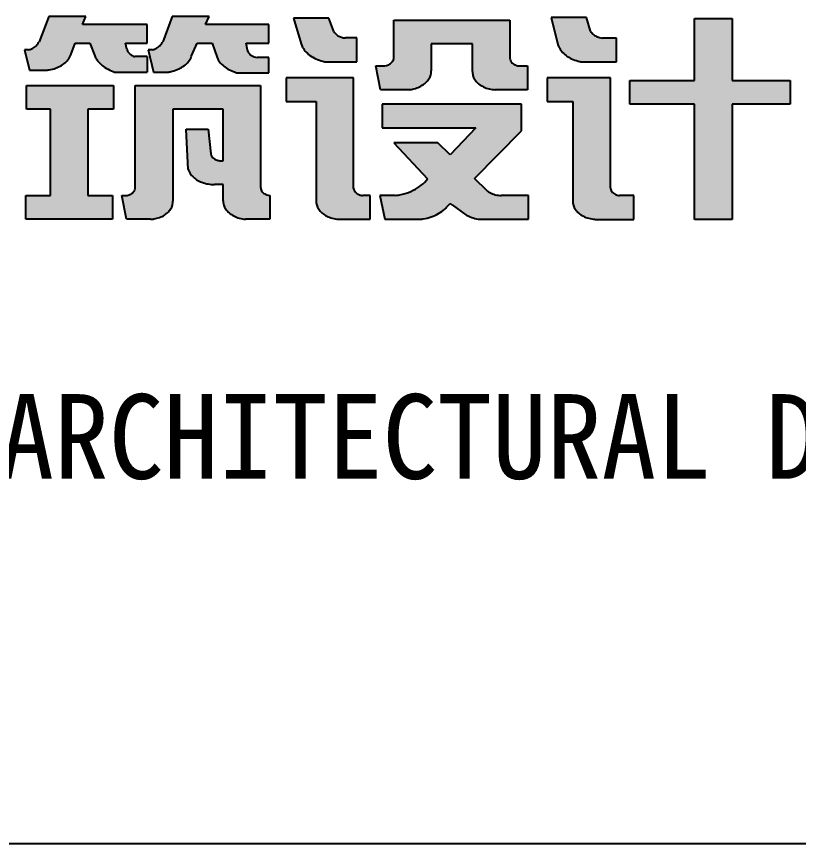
# Model space of a CAD drawing. Header units: millimetres. Extents: x 493081 to 494254, y 3431492 to 3432651.
# Drawn here: x 493567.45 to 493573.78, y 3431862.69 to 3431869.39 of the extents above; entities that cross this region are included whole.
import ezdxf
from ezdxf.enums import TextEntityAlignment as Align

# ---------------------------------------------------------------- set-up
doc = ezdxf.new("R2010")
doc.units = ezdxf.units.MM
doc.header["$LTSCALE"] = 300
doc.layers.add('WALL', color=6, linetype='Continuous')
doc.layers.add('图框', color=137, linetype='Continuous')
doc.styles.add('图框艺术体', font='simhei.ttf', dxfattribs={"width": 0.9})

# ---------------------------------------------------------------- blocks, each defined once
blk = doc.blocks.new('A4')
h = blk.add_hatch(color=0)
h.dxf.hatch_style = 1
edge = h.paths.add_edge_path()
edge.add_line((500502.2, 391777.2), (500484.5, 391777.2))
edge.add_spline(control_points=[(500484.5, 391777.2), (500482.2, 391777.4), (500480.3, 391777.8), (500476.5, 391779), (500474.7, 391779.9), (500471.3, 391782.2), (500469.8, 391783.6), (500467.9, 391786), (500467.3, 391786.9), (500466.6, 391788.3)], knot_values=[0.394941, 0.394941, 0.394941, 0.394941, 0.676796, 0.676796, 0.982391, 0.982391, 1.287985, 1.287985, 1.457203, 1.457203, 1.457203, 1.457203], degree=3, periodic=0)
edge.add_line((500466.6, 391788.3), (500458.8, 391810.1))
edge.add_line((500458.8, 391810.1), (500403.6, 391810.1))
edge.add_line((500403.6, 391810.1), (500415.5, 391767.3))
edge.add_spline(control_points=[(500415.5, 391767.3), (500416.1, 391765.4), (500416.9, 391763.4), (500419.4, 391758.7), (500421.3, 391756), (500425.9, 391750.9), (500428.6, 391748.6), (500434.5, 391744.4), (500437.8, 391742.6), (500444.8, 391739.6), (500448.6, 391738.4), (500452.6, 391737.5), (500452.8, 391737.5), (500453, 391737.4)], knot_values=[0.250217, 0.250217, 0.250217, 0.250217, 0.400893, 0.400893, 0.626647, 0.626647, 0.852401, 0.852401, 1.078155, 1.078155, 1.303909, 1.303909, 1.314573, 1.314573, 1.314573, 1.314573], degree=3, periodic=0)
edge.add_line((500453, 391737.4), (500502.2, 391737.4))
edge.add_line((500502.2, 391737.4), (500502.2, 391777.2))
edge = h.paths.add_edge_path()
edge.add_line((500497.4, 391710.7), (500392.4, 391710.7))
edge.add_line((500392.4, 391710.7), (500392.4, 391671))
edge.add_line((500392.4, 391671), (500439, 391671))
edge.add_line((500439, 391671), (500439, 391505))
edge.add_spline(control_points=[(500439, 391505), (500439, 391503.2), (500439.1, 391501.5), (500440, 391497.4), (500440.9, 391495.1), (500443.3, 391490.5), (500444.9, 391488.4), (500448.8, 391484.4), (500451.1, 391482.5), (500456.1, 391479.4), (500458.9, 391478), (500464.9, 391475.9), (500468, 391475.2), (500472.3, 391474.6), (500473.3, 391474.5), (500474.2, 391474.4)], knot_values=[3.133189, 3.133189, 3.133189, 3.133189, 3.307114, 3.307114, 3.554268, 3.554268, 3.801423, 3.801423, 4.048577, 4.048577, 4.295731, 4.295731, 4.542885, 4.542885, 4.61825, 4.61825, 4.61825, 4.61825], degree=3, periodic=0)
edge.add_line((500474.2, 391474.4), (500522.9, 391474.4))
edge.add_line((500522.9, 391474.4), (500522.9, 391514.2))
edge.add_line((500522.9, 391514.2), (500511.9, 391514.2))
edge.add_spline(control_points=[(500511.9, 391514.2), (500509.8, 391514.3), (500508, 391514.7), (500505.1, 391515.8), (500503.9, 391516.5), (500501.8, 391517.9), (500500.9, 391518.8), (500499.3, 391520.8), (500498.6, 391521.9), (500497.9, 391523.8), (500497.6, 391524.6), (500497.4, 391526.1)], knot_values=[0.137449, 0.137449, 0.137449, 0.137449, 0.510359, 0.510359, 0.777646, 0.777646, 1.044934, 1.044934, 1.312222, 1.312222, 1.484048, 1.484048, 1.484048, 1.484048], degree=3, periodic=0)
edge.add_line((500497.4, 391526.1), (500497.4, 391710.7))
edge = h.paths.add_edge_path()
edge.add_spline(control_points=[(500583.1, 391690.8), (500585, 391691), (500586.9, 391691.3), (500592, 391692.4), (500595.1, 391693.5), (500600.9, 391696.1), (500603.5, 391697.7), (500608.3, 391701.3), (500610.4, 391703.3), (500613.8, 391707.6), (500615.2, 391709.9), (500617.3, 391714.7), (500617.9, 391717.2), (500618.3, 391720.4), (500618.3, 391721.3), (500618.3, 391722.1)], knot_values=[-1.435016, -1.435016, -1.435016, -1.435016, -1.296164, -1.296164, -1.054417, -1.054417, -0.812669, -0.812669, -0.570922, -0.570922, -0.329174, -0.329174, -0.087427, -0.087427, -0.008817, -0.008817, -0.008817, -0.008817], degree=3, periodic=0)
edge.add_line((500618.3, 391722.1), (500618.3, 391767.2))
edge.add_line((500618.3, 391767.2), (500682.3, 391767.2))
edge.add_line((500682.3, 391767.2), (500682.3, 391721.5))
edge.add_spline(control_points=[(500682.3, 391721.5), (500682.3, 391719.6), (500682.4, 391718), (500683.1, 391714), (500683.8, 391711.6), (500686.1, 391707.2), (500687.6, 391705), (500691.3, 391701.1), (500693.4, 391699.2), (500698.3, 391696.1), (500701, 391694.7), (500706.8, 391692.5), (500709.8, 391691.7), (500714.6, 391691), (500716.2, 391690.9), (500717.9, 391690.8)], knot_values=[-0.037851, -0.037851, -0.037851, -0.037851, 0.137966, 0.137966, 0.387157, 0.387157, 0.636348, 0.636348, 0.885539, 0.885539, 1.13473, 1.13473, 1.383921, 1.383921, 1.510622, 1.510622, 1.510622, 1.510622], degree=3, periodic=0)
edge.add_line((500717.9, 391690.8), (500767.9, 391690.8))
edge.add_line((500767.9, 391690.8), (500767.9, 391730.5))
edge.add_line((500767.9, 391730.5), (500754.9, 391730.5))
edge.add_spline(control_points=[(500754.9, 391730.5), (500753.1, 391730.7), (500751.8, 391731), (500749.3, 391731.8), (500748.2, 391732.4), (500746.1, 391733.7), (500745.2, 391734.4), (500743.5, 391736.2), (500742.8, 391737.1), (500741.6, 391739.2), (500741.2, 391740.4), (500740.8, 391742.4), (500740.7, 391743.2), (500740.7, 391744)], knot_values=[3.129563, 3.129563, 3.129563, 3.129563, 3.406533, 3.406533, 3.656908, 3.656908, 3.907283, 3.907283, 4.157658, 4.157658, 4.408033, 4.408033, 4.578286, 4.578286, 4.578286, 4.578286], degree=3, periodic=0)
edge.add_line((500740.7, 391744), (500740.7, 391806.9))
edge.add_line((500740.7, 391806.9), (500559.9, 391806.9))
edge.add_line((500559.9, 391806.9), (500559.9, 391743.4))
edge.add_spline(control_points=[(500559.9, 391743.4), (500559.5, 391741.1), (500559, 391740), (500557.5, 391737.3), (500556.3, 391735.9), (500553.5, 391733.5), (500552, 391732.5), (500549.2, 391731.3), (500548.2, 391730.9), (500546, 391730.5)], knot_values=[-1.252424, -1.252424, -1.252424, -1.252424, -1.030759, -1.030759, -0.713538, -0.713538, -0.396316, -0.396316, -0.206128, -0.206128, -0.206128, -0.206128], degree=3, periodic=0)
edge.add_line((500546, 391730.5), (500532, 391730.5))
edge.add_line((500532, 391730.5), (500539.3, 391690.8))
edge.add_line((500539.3, 391690.8), (500583.1, 391690.8))
edge = h.paths.add_edge_path()
edge.add_line((500758.7, 391666.9), (500542, 391666.9))
edge.add_line((500542, 391666.9), (500542, 391627.2))
edge.add_line((500542, 391627.2), (500687.6, 391627.2))
edge.add_line((500687.6, 391627.2), (500647.9, 391581.9))
edge.add_line((500647.9, 391581.9), (500628.5, 391602.2))
edge.add_line((500628.5, 391602.2), (500559.9, 391602.2))
edge.add_line((500559.9, 391602.2), (500612.5, 391541.9))
edge.add_line((500612.5, 391541.9), (500610.3, 391539.4))
edge.add_spline(control_points=[(500610.3, 391539.4), (500607.3, 391535.6), (500603.8, 391532.1), (500595.8, 391526), (500591.4, 391523.3), (500581.9, 391518.8), (500576.8, 391517.1), (500568.7, 391515.1), (500565.7, 391514.6), (500562.2, 391514.2)], knot_values=[-1.409226, -1.409226, -1.409226, -1.409226, -1.173081, -1.173081, -0.935772, -0.935772, -0.698463, -0.698463, -0.567547, -0.567547, -0.567547, -0.567547], degree=3, periodic=0)
edge.add_line((500562.2, 391514.2), (500538.4, 391514.2))
edge.add_line((500538.4, 391514.2), (500545.7, 391474.4))
edge.add_line((500545.7, 391474.4), (500597.6, 391474.4))
edge.add_spline(control_points=[(500597.6, 391474.4), (500600.2, 391474.6), (500602.8, 391474.8), (500609.7, 391475.9), (500614, 391477), (500622.1, 391480), (500626, 391481.8), (500633.1, 391486.1), (500636.3, 391488.5), (500641.3, 391493.3), (500643.2, 391495.5), (500644.9, 391497.9)], knot_values=[-1.506139, -1.506139, -1.506139, -1.506139, -1.375629, -1.375629, -1.149297, -1.149297, -0.922964, -0.922964, -0.696632, -0.696632, -0.520968, -0.520968, -0.520968, -0.520968], degree=3, periodic=0)
edge.add_line((500644.9, 391497.9), (500647.5, 391501.1))
edge.add_line((500647.5, 391501.1), (500650.6, 391498.7))
edge.add_line((500650.6, 391498.7), (500671.9, 391482.2))
edge.add_spline(control_points=[(500671.9, 391482.2), (500673.4, 391481.2), (500675, 391480.3), (500679.6, 391478), (500682.7, 391476.8), (500689.3, 391475.1), (500692.7, 391474.6), (500696.1, 391474.4), (500696.1, 391474.4), (500696.2, 391474.4)], knot_values=[0.873676, 0.873676, 0.873676, 0.873676, 1.017318, 1.017318, 1.259034, 1.259034, 1.50075, 1.50075, 1.502459, 1.502459, 1.502459, 1.502459], degree=3, periodic=0)
edge.add_line((500696.2, 391474.4), (500769.4, 391474.4))
edge.add_line((500769.4, 391474.4), (500769.4, 391514.1))
edge.add_line((500769.4, 391514.1), (500727.2, 391514.1))
edge.add_spline(control_points=[(500727.2, 391514.1), (500724, 391514.2), (500720.9, 391514.7), (500714.9, 391516.3), (500712, 391517.6), (500708.1, 391520), (500706.8, 391520.9), (500705.3, 391522.2)], knot_values=[0.763733, 0.763733, 0.763733, 0.763733, 1.065073, 1.065073, 1.375122, 1.375122, 1.537147, 1.537147, 1.537147, 1.537147], degree=3, periodic=0)
edge.add_line((500705.3, 391522.2), (500685.6, 391542.5))
edge.add_line((500685.6, 391542.5), (500758.7, 391621.9))
edge.add_line((500758.7, 391621.9), (500758.7, 391666.9))
at = {"layer": 'WALL', "color": 0}
for p, q in [((500458.8, 391810.1), (500403.6, 391810.1)), ((500403.6, 391810.1), (500415.5, 391767.3)), ((500466.6, 391788.3), (500458.8, 391810.1)), ((500559.9, 391743.4), (500559.9, 391806.9)), ((500559.9, 391806.9), (500740.7, 391806.9)), ((500740.7, 391806.9), (500740.7, 391744)), ((500502.2, 391777.2), (500484.5, 391777.2)), ((500502.2, 391737.4), (500502.2, 391777.2)), ((500682.3, 391767.2), (500618.3, 391767.2)), ((500618.3, 391767.2), (500618.3, 391722.1)), ((500682.3, 391721.5), (500682.3, 391767.2)), ((500453, 391737.4), (500502.2, 391737.4)), ((500539.3, 391690.8), (500532, 391730.5)), ((500532, 391730.5), (500546, 391730.5)), ((500754.9, 391730.5), (500767.9, 391730.5)), ((500767.9, 391730.5), (500767.9, 391690.8)), ((500497.4, 391710.7), (500392.4, 391710.7)), ((500392.4, 391710.7), (500392.4, 391671)), ((500497.4, 391526.1), (500497.4, 391710.7)), ((500583.1, 391690.8), (500539.3, 391690.8)), ((500767.9, 391690.8), (500717.9, 391690.8)), ((500392.4, 391671), (500439, 391671)), ((500439, 391671), (500439, 391505)), ((500758.7, 391666.9), (500542, 391666.9)), ((500542, 391666.9), (500542, 391627.2)), ((500758.7, 391621.9), (500758.7, 391666.9)), ((500542, 391627.2), (500687.6, 391627.2)), ((500687.6, 391627.2), (500647.9, 391581.9)), ((500685.6, 391542.5), (500758.7, 391621.9)), ((500628.5, 391602.2), (500559.9, 391602.2)), ((500559.9, 391602.2), (500612.5, 391541.9)), ((500647.9, 391581.9), (500628.5, 391602.2)), ((500610.3, 391539.4), (500612.5, 391541.9)), ((500705.3, 391522.2), (500685.6, 391542.5)), ((500522.9, 391514.2), (500511.9, 391514.2)), ((500522.9, 391474.4), (500522.9, 391514.2)), ((500562.2, 391514.2), (500538.4, 391514.2)), ((500538.4, 391514.2), (500545.7, 391474.4)), ((500769.4, 391514.1), (500727.2, 391514.1)), ((500769.4, 391474.4), (500769.4, 391514.1)), ((500644.9, 391497.9), (500647.5, 391501.1)), ((500650.6, 391498.7), (500647.5, 391501.1)), ((500650.6, 391498.7), (500672, 391482.1)), ((500474.2, 391474.4), (500522.9, 391474.4)), ((500545.7, 391474.4), (500597.6, 391474.4)), ((500696.2, 391474.4), (500769.4, 391474.4))]:
    blk.add_line(p, q, dxfattribs=at)
for points, knots in [([(500466.6, 391788.3), (500467.3, 391786.9), (500467.9, 391786), (500469.8, 391783.6), (500471.3, 391782.2), (500474.7, 391779.9), (500476.5, 391779), (500480.3, 391777.8), (500482.2, 391777.4), (500484.5, 391777.2)], [0.394941, 0.394941, 0.394941, 0.394941, 0.564158, 0.564158, 0.869753, 0.869753, 1.175347, 1.175347, 1.457203, 1.457203, 1.457203, 1.457203]), ([(500415.5, 391767.3), (500416.1, 391765.4), (500416.9, 391763.4), (500419.4, 391758.7), (500421.3, 391756), (500425.9, 391750.9), (500428.6, 391748.6), (500434.5, 391744.4), (500437.8, 391742.6), (500444.8, 391739.6), (500448.6, 391738.4), (500452.6, 391737.5), (500452.8, 391737.5), (500453, 391737.4)], [0.250217, 0.250217, 0.250217, 0.250217, 0.400893, 0.400893, 0.626647, 0.626647, 0.852401, 0.852401, 1.078155, 1.078155, 1.303909, 1.303909, 1.314573, 1.314573, 1.314573, 1.314573]), ([(500546, 391730.5), (500548.2, 391730.9), (500549.2, 391731.3), (500552, 391732.5), (500553.5, 391733.5), (500556.3, 391735.9), (500557.5, 391737.3), (500559, 391740), (500559.5, 391741.1), (500559.9, 391743.4)], [-1.252424, -1.252424, -1.252424, -1.252424, -1.062236, -1.062236, -0.745014, -0.745014, -0.427792, -0.427792, -0.206128, -0.206128, -0.206128, -0.206128]), ([(500740.7, 391744), (500740.7, 391743.2), (500740.8, 391742.4), (500741.2, 391740.4), (500741.6, 391739.2), (500742.8, 391737.1), (500743.5, 391736.2), (500745.2, 391734.4), (500746.1, 391733.7), (500748.2, 391732.4), (500749.3, 391731.8), (500751.8, 391731), (500753.1, 391730.7), (500754.9, 391730.5)], [3.129563, 3.129563, 3.129563, 3.129563, 3.299816, 3.299816, 3.550191, 3.550191, 3.800566, 3.800566, 4.050941, 4.050941, 4.301316, 4.301316, 4.578286, 4.578286, 4.578286, 4.578286]), ([(500583.1, 391690.8), (500585, 391691), (500586.9, 391691.3), (500592, 391692.4), (500595.1, 391693.5), (500600.9, 391696.1), (500603.5, 391697.7), (500608.3, 391701.3), (500610.4, 391703.3), (500613.8, 391707.6), (500615.2, 391709.9), (500617.3, 391714.7), (500617.9, 391717.2), (500618.3, 391720.4), (500618.3, 391721.3), (500618.3, 391722.1)], [-1.435016, -1.435016, -1.435016, -1.435016, -1.296164, -1.296164, -1.054417, -1.054417, -0.812669, -0.812669, -0.570922, -0.570922, -0.329174, -0.329174, -0.087427, -0.087427, -0.008817, -0.008817, -0.008817, -0.008817]), ([(500682.3, 391721.5), (500682.3, 391719.6), (500682.4, 391718), (500683.1, 391714), (500683.8, 391711.6), (500686.1, 391707.2), (500687.6, 391705), (500691.3, 391701.1), (500693.4, 391699.2), (500698.3, 391696.1), (500701, 391694.7), (500706.8, 391692.5), (500709.8, 391691.7), (500714.6, 391691), (500716.2, 391690.9), (500717.9, 391690.8)], [-0.037851, -0.037851, -0.037851, -0.037851, 0.137966, 0.137966, 0.387157, 0.387157, 0.636348, 0.636348, 0.885539, 0.885539, 1.13473, 1.13473, 1.383921, 1.383921, 1.510622, 1.510622, 1.510622, 1.510622]), ([(500562.2, 391514.2), (500565.7, 391514.6), (500568.7, 391515.1), (500576.8, 391517.1), (500581.9, 391518.8), (500591.4, 391523.3), (500595.8, 391526), (500603.8, 391532.1), (500607.3, 391535.6), (500610.3, 391539.4)], [-1.4092258, -1.4092258, -1.4092258, -1.4092258, -1.2783104, -1.2783104, -1.0410011, -1.0410011, -0.8036919, -0.8036919, -0.5675473, -0.5675473, -0.5675473, -0.5675473]), ([(500497.4, 391526.1), (500497.6, 391524.6), (500497.9, 391523.8), (500498.6, 391521.9), (500499.3, 391520.8), (500500.9, 391518.8), (500501.8, 391517.9), (500503.9, 391516.5), (500505.1, 391515.8), (500508, 391514.7), (500509.8, 391514.3), (500511.9, 391514.2)], [0.137449, 0.137449, 0.137449, 0.137449, 0.309276, 0.309276, 0.576564, 0.576564, 0.843851, 0.843851, 1.111139, 1.111139, 1.484048, 1.484048, 1.484048, 1.484048]), ([(500705.3, 391522.2), (500706.8, 391520.9), (500708.1, 391520), (500712, 391517.6), (500714.9, 391516.3), (500720.9, 391514.7), (500724, 391514.2), (500727.2, 391514.1)], [0.7637332, 0.7637332, 0.7637332, 0.7637332, 0.9257587, 0.9257587, 1.2358071, 1.2358071, 1.5371473, 1.5371473, 1.5371473, 1.5371473]), ([(500439, 391505), (500439, 391503.2), (500439.1, 391501.5), (500440, 391497.4), (500440.9, 391495.1), (500443.3, 391490.5), (500444.9, 391488.4), (500448.8, 391484.4), (500451.1, 391482.5), (500456.1, 391479.4), (500458.9, 391478), (500464.9, 391475.9), (500468, 391475.2), (500472.3, 391474.6), (500473.3, 391474.5), (500474.2, 391474.4)], [3.133189, 3.133189, 3.133189, 3.133189, 3.307114, 3.307114, 3.554268, 3.554268, 3.801423, 3.801423, 4.048577, 4.048577, 4.295731, 4.295731, 4.542885, 4.542885, 4.61825, 4.61825, 4.61825, 4.61825]), ([(500597.6, 391474.4), (500600.2, 391474.6), (500602.8, 391474.8), (500609.7, 391475.9), (500614, 391477), (500622.1, 391480), (500626, 391481.8), (500633.1, 391486.1), (500636.3, 391488.5), (500641.3, 391493.3), (500643.2, 391495.5), (500644.9, 391497.9)], [-1.5061392, -1.5061392, -1.5061392, -1.5061392, -1.375629, -1.375629, -1.1492967, -1.1492967, -0.9229643, -0.9229643, -0.696632, -0.696632, -0.520968, -0.520968, -0.520968, -0.520968]), ([(500671.8, 391482.3), (500673.3, 391481.2), (500675, 391480.3), (500679.6, 391478), (500682.7, 391476.8), (500689.3, 391475.1), (500692.7, 391474.6), (500696.1, 391474.4), (500696.1, 391474.4), (500696.2, 391474.4)], [0.8703339, 0.8703339, 0.8703339, 0.8703339, 1.0173179, 1.0173179, 1.2590341, 1.2590341, 1.5007502, 1.5007502, 1.5024585, 1.5024585, 1.5024585, 1.5024585])]:
    blk.add_open_spline(points, degree=3, knots=knots, dxfattribs=at)
blk = doc.blocks.new('A5')
h = blk.add_hatch(color=0)
h.dxf.hatch_style = 1
edge = h.paths.add_edge_path()
edge.add_line((500921.1, 391777.2), (500899.2, 391777.2))
edge.add_spline(control_points=[(500899.2, 391777.2), (500897.4, 391777.4), (500896, 391777.6), (500892.4, 391778.6), (500890.3, 391779.5), (500886.4, 391781.8), (500884.7, 391783.2), (500882.4, 391785.7), (500881.7, 391786.6), (500880.7, 391788.6)], knot_values=[3.593865, 3.593865, 3.593865, 3.593865, 3.782162, 3.782162, 4.095285, 4.095285, 4.408408, 4.408408, 4.57662, 4.57662, 4.57662, 4.57662], degree=3, periodic=0)
edge.add_line((500880.7, 391788.6), (500874.4, 391811.5))
edge.add_line((500874.4, 391811.5), (500819.2, 391811.5))
edge.add_line((500819.2, 391811.5), (500829.9, 391766.3))
edge.add_spline(control_points=[(500829.9, 391766.3), (500830.4, 391764.4), (500831.2, 391762.6), (500833.4, 391758.1), (500835.1, 391755.5), (500839.3, 391750.7), (500841.7, 391748.5), (500847.2, 391744.6), (500850.3, 391742.8), (500856.8, 391740), (500860.3, 391738.8), (500864.9, 391737.8), (500865.8, 391737.6), (500866.8, 391737.5)], knot_values=[3.364435, 3.364435, 3.364435, 3.364435, 3.521478, 3.521478, 3.75126, 3.75126, 3.981041, 3.981041, 4.210823, 4.210823, 4.440604, 4.440604, 4.499937, 4.499937, 4.499937, 4.499937], degree=3, periodic=0)
edge.add_line((500866.8, 391737.5), (500921.1, 391737.5))
edge.add_line((500921.1, 391737.5), (500921.1, 391777.2))
edge = h.paths.add_edge_path()
edge.add_line((500911.6, 391710.7), (500813, 391710.7))
edge.add_line((500813, 391710.7), (500813, 391671))
edge.add_line((500813, 391671), (500853.2, 391671))
edge.add_line((500853.2, 391671), (500853.2, 391504.4))
edge.add_spline(control_points=[(500853.2, 391504.4), (500853.1, 391502.7), (500853.3, 391501), (500854.1, 391497), (500855, 391494.7), (500857.4, 391490.2), (500859, 391488.1), (500862.8, 391484.2), (500865, 391482.4), (500870, 391479.3), (500872.7, 391478), (500878.5, 391475.9), (500881.6, 391475.2), (500886, 391474.6), (500887.1, 391474.5), (500888.3, 391474.4)], knot_values=[3.130245, 3.130245, 3.130245, 3.130245, 3.305782, 3.305782, 3.553866, 3.553866, 3.801951, 3.801951, 4.050036, 4.050036, 4.29812, 4.29812, 4.546205, 4.546205, 4.636943, 4.636943, 4.636943, 4.636943], degree=3, periodic=0)
edge.add_line((500888.3, 391474.4), (500948.2, 391474.4))
edge.add_line((500948.2, 391474.4), (500948.2, 391514.2))
edge.add_line((500948.2, 391514.2), (500925.7, 391514.2))
edge.add_spline(control_points=[(500925.7, 391514.2), (500923.1, 391514.5), (500921.2, 391515.1), (500918.2, 391516.5), (500917.1, 391517.3), (500915.2, 391518.9), (500914.4, 391519.9), (500913, 391522), (500912.4, 391523.1), (500911.8, 391525.1), (500911.7, 391525.9), (500911.6, 391527.1)], knot_values=[0.064192, 0.064192, 0.064192, 0.064192, 0.463344, 0.463344, 0.720695, 0.720695, 0.978045, 0.978045, 1.235395, 1.235395, 1.405482, 1.405482, 1.405482, 1.405482], degree=3, periodic=0)
edge.add_line((500911.6, 391527.1), (500911.6, 391710.7))
h.paths.add_polyline_path([(501191.6, 391706.5), (501100.9, 391706.5), (501100.9, 391810.1), (501042.5, 391810.1), (501042.5, 391706.5), (500941.8, 391706.5), (500941.8, 391666.8), (501042.5, 391666.8), (501042.5, 391474.4), (501100.9, 391474.4), (501100.9, 391666.8), (501191.6, 391666.8)])
at = {"layer": 'WALL', "color": 0}
for p, q in [((500874.4, 391811.5), (500819.2, 391811.5)), ((500819.2, 391811.5), (500829.9, 391766.3)), ((500880.7, 391788.6), (500874.4, 391811.5)), ((501042.5, 391706.5), (501042.5, 391810.1)), ((501042.5, 391810.1), (501100.9, 391810.1)), ((501100.9, 391810.1), (501100.9, 391706.5)), ((500921.1, 391777.2), (500899.2, 391777.2)), ((500921.1, 391737.5), (500921.1, 391777.2)), ((500866.8, 391737.5), (500921.1, 391737.5)), ((500911.6, 391710.7), (500813, 391710.7)), ((500813, 391710.7), (500813, 391671)), ((500911.6, 391527.1), (500911.6, 391710.7)), ((500941.8, 391666.8), (500941.8, 391706.5)), ((500941.8, 391706.5), (501042.5, 391706.5)), ((501100.9, 391706.5), (501191.6, 391706.5)), ((501191.6, 391706.5), (501191.6, 391666.8)), ((500813, 391671), (500853.2, 391671)), ((500853.2, 391671), (500853.2, 391504.4)), ((501042.5, 391666.8), (500941.8, 391666.8)), ((501042.5, 391474.4), (501042.5, 391666.8)), ((501191.6, 391666.8), (501100.9, 391666.8)), ((501100.9, 391666.8), (501100.9, 391474.4)), ((500948.2, 391514.2), (500925.7, 391514.2)), ((500948.2, 391474.4), (500948.2, 391514.2)), ((500888.3, 391474.4), (500948.2, 391474.4)), ((501100.9, 391474.4), (501042.5, 391474.4))]:
    blk.add_line(p, q, dxfattribs=at)
for points, knots in [([(500880.7, 391788.6), (500881.7, 391786.6), (500882.4, 391785.7), (500884.7, 391783.2), (500886.4, 391781.8), (500890.3, 391779.5), (500892.4, 391778.6), (500896, 391777.6), (500897.4, 391777.4), (500899.2, 391777.2)], [3.5938651, 3.5938651, 3.5938651, 3.5938651, 3.7620771, 3.7620771, 4.0752004, 4.0752004, 4.3883237, 4.3883237, 4.5766201, 4.5766201, 4.5766201, 4.5766201]), ([(500829.9, 391766.3), (500830.4, 391764.4), (500831.2, 391762.6), (500833.4, 391758.1), (500835.1, 391755.5), (500839.3, 391750.7), (500841.7, 391748.5), (500847.2, 391744.6), (500850.3, 391742.8), (500856.8, 391740), (500860.3, 391738.8), (500864.9, 391737.8), (500865.8, 391737.6), (500866.8, 391737.5)], [3.364435, 3.364435, 3.364435, 3.364435, 3.521478, 3.521478, 3.75126, 3.75126, 3.981041, 3.981041, 4.210823, 4.210823, 4.440604, 4.440604, 4.499937, 4.499937, 4.499937, 4.499937]), ([(500911.6, 391527.1), (500911.7, 391525.9), (500911.8, 391525.1), (500912.4, 391523.1), (500913, 391522), (500914.4, 391519.9), (500915.2, 391518.9), (500917.1, 391517.3), (500918.2, 391516.5), (500921.2, 391515.1), (500923.1, 391514.5), (500925.7, 391514.2)], [0.064192, 0.064192, 0.064192, 0.064192, 0.234279, 0.234279, 0.49163, 0.49163, 0.74898, 0.74898, 1.00633, 1.00633, 1.405482, 1.405482, 1.405482, 1.405482]), ([(500853.2, 391504.4), (500853.1, 391502.7), (500853.3, 391501), (500854.1, 391497), (500855, 391494.7), (500857.4, 391490.2), (500859, 391488.1), (500862.8, 391484.2), (500865, 391482.4), (500870, 391479.3), (500872.7, 391478), (500878.5, 391475.9), (500881.6, 391475.2), (500886, 391474.6), (500887.1, 391474.5), (500888.3, 391474.4)], [3.130245, 3.130245, 3.130245, 3.130245, 3.305782, 3.305782, 3.553866, 3.553866, 3.801951, 3.801951, 4.050036, 4.050036, 4.29812, 4.29812, 4.546205, 4.546205, 4.636943, 4.636943, 4.636943, 4.636943])]:
    blk.add_open_spline(points, degree=3, knots=knots, dxfattribs=at)
blk = doc.blocks.new('A3')
h = blk.add_hatch(color=0)
h.dxf.hatch_style = 1
edge = h.paths.add_edge_path()
edge.add_line((500350.7, 391799.8), (500252.4, 391799.8))
edge.add_line((500252.4, 391799.8), (500258, 391812.9))
edge.add_line((500258, 391812.9), (500200.4, 391812.9))
edge.add_line((500200.4, 391812.9), (500185.5, 391770.8))
edge.add_spline(control_points=[(500185.5, 391770.8), (500185.1, 391769.8), (500184.7, 391769), (500183.1, 391766.3), (500181.5, 391764.5), (500177.9, 391761.4), (500175.6, 391759.8), (500172.6, 391758.4), (500171, 391757.8), (500168.4, 391757.4)], knot_values=[1.913982, 1.913982, 1.913982, 1.913982, 2.020536, 2.020536, 2.32668, 2.32668, 2.632823, 2.632823, 2.805679, 2.805679, 2.805679, 2.805679], degree=3, periodic=0)
edge.add_line((500168.4, 391757.4), (500162.8, 391757.4))
edge.add_line((500162.8, 391757.4), (500171.3, 391720.2))
edge.add_line((500171.3, 391720.2), (500194.3, 391720.2))
edge.add_spline(control_points=[(500194.3, 391720.2), (500196.3, 391720.6), (500198.4, 391721), (500203.9, 391722.5), (500207.3, 391723.8), (500213.5, 391726.9), (500216.4, 391728.8), (500221.5, 391732.9), (500223.7, 391735.2), (500227.4, 391740.2), (500228.9, 391742.8), (500230.1, 391746), (500230.3, 391746.5), (500230.6, 391747.2)], knot_values=[1.764384, 1.764384, 1.764384, 1.764384, 1.897574, 1.897574, 2.132054, 2.132054, 2.366534, 2.366534, 2.601014, 2.601014, 2.835494, 2.835494, 2.879304, 2.879304, 2.879304, 2.879304], degree=3, periodic=0)
edge.add_line((500230.6, 391747.2), (500239.1, 391768.2))
edge.add_line((500239.1, 391768.2), (500262.6, 391768.2))
edge.add_line((500262.6, 391768.2), (500270.1, 391744.5))
edge.add_spline(control_points=[(500270.1, 391744.5), (500270.9, 391742.7), (500271.8, 391740.9), (500274.5, 391736.4), (500276.6, 391733.9), (500281.4, 391729.2), (500284.1, 391727), (500290.2, 391723.3), (500293.5, 391721.7), (500298.6, 391719.8), (500300.2, 391719.3), (500301.9, 391718.8)], knot_values=[3.451972, 3.451972, 3.451972, 3.451972, 3.600856, 3.600856, 3.827268, 3.827268, 4.05368, 4.05368, 4.280091, 4.280091, 4.380903, 4.380903, 4.380903, 4.380903], degree=3, periodic=0)
edge.add_line((500301.9, 391718.8), (500350.8, 391718.8))
edge.add_line((500350.8, 391718.8), (500350.8, 391744.6))
edge.add_line((500350.8, 391744.6), (500332.6, 391744.6))
edge.add_spline(control_points=[(500332.6, 391744.6), (500330.7, 391744.9), (500329.3, 391745.2), (500326.5, 391746.2), (500325.1, 391746.9), (500322.6, 391748.5), (500321.5, 391749.4), (500319.6, 391751.6), (500318.8, 391752.9), (500317.8, 391755), (500317.5, 391755.9), (500317.3, 391757)], knot_values=[3.316736, 3.316736, 3.316736, 3.316736, 3.57267, 3.57267, 3.842338, 3.842338, 4.112006, 4.112006, 4.381674, 4.381674, 4.550841, 4.550841, 4.550841, 4.550841], degree=3, periodic=0)
edge.add_line((500317.3, 391757), (500315.4, 391768.6))
edge.add_line((500315.4, 391768.6), (500350.7, 391768.6))
edge.add_line((500350.7, 391768.6), (500350.7, 391799.8))
edge = h.paths.add_edge_path()
edge.add_line((500161.4, 391799.8), (500060.5, 391799.8))
edge.add_line((500060.5, 391799.8), (500065.7, 391812.9))
edge.add_line((500065.7, 391812.9), (500008, 391812.9))
edge.add_line((500008, 391812.9), (499993, 391770.7))
edge.add_spline(control_points=[(499993, 391770.7), (499992.6, 391769.7), (499992.2, 391769), (499990.6, 391766.3), (499989.1, 391764.5), (499985.4, 391761.3), (499983.1, 391759.8), (499980.1, 391758.4), (499978.5, 391757.8), (499976, 391757.4)], knot_values=[1.913982, 1.913982, 1.913982, 1.913982, 2.020536, 2.020536, 2.32668, 2.32668, 2.632823, 2.632823, 2.805679, 2.805679, 2.805679, 2.805679], degree=3, periodic=0)
edge.add_line((499976, 391757.4), (499970.4, 391757.4))
edge.add_line((499970.4, 391757.4), (499978.1, 391723.3))
edge.add_line((499978.1, 391723.3), (500002.4, 391723.3))
edge.add_spline(control_points=[(500002.4, 391723.3), (500004.5, 391723.4), (500006.6, 391723.6), (500012.1, 391724.6), (500015.6, 391725.5), (500022, 391727.9), (500025.1, 391729.4), (500030.6, 391733), (500033, 391735), (500037.2, 391739.5), (500039, 391741.9), (500041.1, 391745.8), (500041.8, 391747.2), (500042.3, 391748.7)], knot_values=[-1.50788, -1.50788, -1.50788, -1.50788, -1.369007, -1.369007, -1.129812, -1.129812, -0.890618, -0.890618, -0.651424, -0.651424, -0.41223, -0.41223, -0.277533, -0.277533, -0.277533, -0.277533], degree=3, periodic=0)
edge.add_line((500042.3, 391748.7), (500049.2, 391768.4))
edge.add_line((500049.2, 391768.4), (500071.9, 391768.4))
edge.add_line((500071.9, 391768.4), (500079.8, 391747.2))
edge.add_spline(control_points=[(500079.8, 391747.2), (500080.6, 391745.2), (500081.6, 391743.2), (500084.5, 391738.4), (500086.7, 391735.7), (500091.8, 391730.6), (500094.8, 391728.3), (500101.2, 391724.2), (500104.7, 391722.4), (500109.2, 391720.7), (500109.9, 391720.5), (500110.6, 391720.2)], knot_values=[0.307077, 0.307077, 0.307077, 0.307077, 0.45571, 0.45571, 0.678464, 0.678464, 0.901218, 0.901218, 1.123971, 1.123971, 1.165393, 1.165393, 1.165393, 1.165393], degree=3, periodic=0)
edge.add_line((500110.6, 391720.2), (500161.4, 391720.2))
edge.add_line((500161.4, 391720.2), (500161.4, 391746))
edge.add_line((500161.4, 391746), (500142.1, 391746))
edge.add_line((500142.1, 391746), (500141.3, 391746.2))
edge.add_spline(control_points=[(500141.3, 391746.2), (500140.1, 391746.7), (500139, 391747.2), (500136.4, 391748.8), (500135, 391749.9), (500132.6, 391752.3), (500131.6, 391753.7), (500130.3, 391756.2), (500130, 391757.1), (500129.6, 391758.4)], knot_values=[0.222137, 0.222137, 0.222137, 0.222137, 0.413997, 0.413997, 0.686434, 0.686434, 0.958872, 0.958872, 1.124615, 1.124615, 1.124615, 1.124615], degree=3, periodic=0)
edge.add_line((500129.6, 391758.4), (500127.5, 391768.6))
edge.add_line((500127.5, 391768.6), (500161.4, 391768.6))
edge.add_line((500161.4, 391768.6), (500161.4, 391799.8))
h.paths.add_polyline_path([(500108.9, 391698), (499973.7, 391698), (499973.7, 391658.3), (500010.7, 391658.3), (500010.7, 391514.2), (499972.2, 391514.2), (499972.2, 391474.4), (500107.3, 391474.4), (500107.3, 391514.2), (500069.2, 391514.2), (500069.2, 391658.3), (500108.9, 391658.3)])
h = blk.add_hatch(color=0)
h.dxf.hatch_style = 1
edge = h.paths.add_edge_path()
edge.add_line((500338, 391697.9), (500142.8, 391697.9))
edge.add_line((500142.8, 391697.9), (500142.8, 391527.1))
edge.add_spline(control_points=[(500142.8, 391527.1), (500142.8, 391526), (500142.6, 391524.9), (500141.8, 391522.5), (500141.1, 391521.2), (500139.4, 391519), (500138.3, 391518), (500135.6, 391516.1), (500133.7, 391515.2), (500130.8, 391514.4), (500129.8, 391514.3), (500128.5, 391514.1)], knot_values=[1.689657, 1.689657, 1.689657, 1.689657, 1.921913, 1.921913, 2.215497, 2.215497, 2.509081, 2.509081, 2.91287, 2.91287, 3.114764, 3.114764, 3.114764, 3.114764], degree=3, periodic=0)
edge.add_line((500128.5, 391514.1), (500122, 391514.1))
edge.add_line((500122, 391514.1), (500129.3, 391474.4))
edge.add_line((500129.3, 391474.4), (500166.4, 391474.4))
edge.add_spline(control_points=[(500166.4, 391474.4), (500168.2, 391474.5), (500170, 391474.7), (500174.9, 391475.5), (500177.8, 391476.3), (500183.4, 391478.5), (500186, 391479.9), (500190.7, 391483), (500192.8, 391484.8), (500196.3, 391488.7), (500197.7, 391490.8), (500199.8, 391495.2), (500200.5, 391497.5), (500201.1, 391501.3), (500201.2, 391502.8), (500201.2, 391504.5)], knot_values=[-1.508267, -1.508267, -1.508267, -1.508267, -1.363988, -1.363988, -1.116733, -1.116733, -0.869479, -0.869479, -0.622224, -0.622224, -0.374969, -0.374969, -0.127714, -0.127714, 0.036897, 0.036897, 0.036897, 0.036897], degree=3, periodic=0)
edge.add_line((500201.2, 391504.5), (500201.2, 391658.2))
edge.add_line((500201.2, 391658.2), (500279.6, 391658.2))
edge.add_line((500279.6, 391658.2), (500279.6, 391572.1))
edge.add_line((500279.6, 391572.1), (500275.6, 391572.1))
edge.add_spline(control_points=[(500275.6, 391572.1), (500273.8, 391572.2), (500272.1, 391572.4), (500269.2, 391573.4), (500267.9, 391573.9), (500265.6, 391575.3), (500264.5, 391576.2), (500262.6, 391578.1), (500261.9, 391579.2), (500260.9, 391581.2), (500260.6, 391581.9), (500260.3, 391583.4)], knot_values=[0.20109, 0.20109, 0.20109, 0.20109, 0.544031, 0.544031, 0.820735, 0.820735, 1.097439, 1.097439, 1.374144, 1.374144, 1.546793, 1.546793, 1.546793, 1.546793], degree=3, periodic=0)
edge.add_line((500260.3, 391583.4), (500256.4, 391624.8))
edge.add_line((500256.4, 391624.8), (500221.8, 391624.8))
edge.add_line((500221.8, 391624.8), (500225.3, 391557.4))
edge.add_spline(control_points=[(500225.3, 391557.4), (500225.8, 391555.8), (500226.4, 391554.3), (500228.4, 391550.5), (500229.9, 391548.2), (500233.7, 391544.1), (500235.9, 391542.2), (500240.8, 391538.8), (500243.6, 391537.3), (500249.5, 391534.9), (500252.6, 391533.9), (500259.1, 391532.7), (500262.4, 391532.4), (500265.9, 391532.4), (500266.1, 391532.4), (500266.4, 391532.4)], knot_values=[3.379943, 3.379943, 3.379943, 3.379943, 3.530851, 3.530851, 3.766765, 3.766765, 4.002678, 4.002678, 4.238592, 4.238592, 4.474506, 4.474506, 4.710419, 4.710419, 4.724802, 4.724802, 4.724802, 4.724802], degree=3, periodic=0)
edge.add_line((500266.4, 391532.4), (500279.6, 391532.4))
edge.add_line((500279.6, 391532.4), (500279.6, 391505.1))
edge.add_spline(control_points=[(500279.6, 391505.1), (500279.6, 391503.3), (500279.8, 391501.6), (500280.6, 391497.5), (500281.5, 391495.1), (500284, 391490.6), (500285.6, 391488.4), (500289.4, 391484.4), (500291.7, 391482.6), (500296.8, 391479.4), (500299.6, 391478.1), (500305.5, 391475.9), (500308.7, 391475.2), (500312.8, 391474.6), (500313.7, 391474.5), (500314.6, 391474.4)], knot_values=[3.131879, 3.131879, 3.131879, 3.131879, 3.305709, 3.305709, 3.552873, 3.552873, 3.800037, 3.800037, 4.047201, 4.047201, 4.294365, 4.294365, 4.541528, 4.541528, 4.608959, 4.608959, 4.608959, 4.608959], degree=3, periodic=0)
edge.add_line((500314.6, 391474.4), (500352.3, 391474.4))
edge.add_line((500352.3, 391474.4), (500352.3, 391514.1))
edge.add_spline(control_points=[(500352.2, 391514.2), (500350.4, 391514.3), (500349, 391514.6), (500346.5, 391515.5), (500345.4, 391516), (500343.4, 391517.3), (500342.4, 391518), (500340.7, 391519.8), (500340, 391520.7), (500338.9, 391522.8), (500338.5, 391524), (500338.1, 391525.9), (500338, 391526.7), (500338, 391527.5)], knot_values=[3.131195, 3.131195, 3.131195, 3.131195, 3.414868, 3.414868, 3.665573, 3.665573, 3.916278, 3.916278, 4.166983, 4.166983, 4.417688, 4.417688, 4.588156, 4.588156, 4.588156, 4.588156], degree=3, periodic=0)
edge.add_line((500338, 391527.5), (500338, 391697.9))
at = {"layer": 'WALL', "color": 0}
for p, q in [((500008, 391812.9), (499993, 391770.7)), ((500065.7, 391812.9), (500008, 391812.9)), ((500060.5, 391799.8), (500065.7, 391812.9)), ((500200.4, 391812.9), (500185.5, 391770.8)), ((500258, 391812.9), (500200.4, 391812.9)), ((500252.4, 391799.8), (500258, 391812.9)), ((500161.4, 391799.8), (500060.5, 391799.8)), ((500161.4, 391768.6), (500161.4, 391799.8)), ((500350.7, 391799.8), (500252.4, 391799.8)), ((500350.7, 391768.6), (500350.7, 391799.8)), ((500042.3, 391748.7), (500049.2, 391768.4)), ((500049.2, 391768.4), (500071.9, 391768.4)), ((500071.9, 391768.4), (500079.8, 391747.2)), ((500129.6, 391758.4), (500127.5, 391768.6)), ((500127.5, 391768.6), (500161.4, 391768.6)), ((500230.6, 391747.2), (500239.1, 391768.2)), ((500239.1, 391768.2), (500262.6, 391768.2)), ((500262.6, 391768.2), (500270.1, 391744.5)), ((500315.4, 391768.6), (500350.7, 391768.6)), ((500317.3, 391757), (500315.4, 391768.6)), ((499976, 391757.4), (499970.4, 391757.4)), ((499970.4, 391757.4), (499978.1, 391723.3)), ((500162.8, 391757.4), (500171.3, 391720.2)), ((500168.4, 391757.4), (500162.8, 391757.4)), ((500141.3, 391746.2), (500142.1, 391746)), ((500161.4, 391746), (500142.1, 391746)), ((500161.4, 391746), (500161.4, 391720.2)), ((500350.8, 391744.6), (500332.6, 391744.6)), ((500350.8, 391718.8), (500350.8, 391744.6)), ((499978.1, 391723.3), (500002.5, 391723.3)), ((500110.6, 391720.2), (500161.4, 391720.2)), ((500171.3, 391720.2), (500194.3, 391720.2)), ((500301.9, 391718.8), (500350.8, 391718.8)), ((499973.7, 391658.3), (499973.7, 391698)), ((499973.7, 391698), (500108.9, 391698)), ((500108.9, 391698), (500108.9, 391658.3)), ((500142.8, 391527.1), (500142.8, 391697.9)), ((500142.8, 391697.9), (500338, 391697.9)), ((500338, 391697.9), (500338, 391527.5)), ((500010.7, 391658.3), (499973.7, 391658.3)), ((500010.7, 391514.2), (500010.7, 391658.3)), ((500108.9, 391658.3), (500069.2, 391658.3)), ((500069.2, 391658.3), (500069.2, 391514.2)), ((500279.6, 391658.2), (500201.2, 391658.2)), ((500201.2, 391658.2), (500201.2, 391504.5)), ((500279.6, 391572.1), (500279.6, 391658.2)), ((500221.8, 391624.8), (500256.4, 391624.8)), ((500225.3, 391557.4), (500221.8, 391624.8)), ((500256.4, 391624.8), (500260.3, 391583.4)), ((500275.6, 391572.1), (500279.6, 391572.1)), ((500279.6, 391532.4), (500266.4, 391532.4)), ((500279.6, 391505.1), (500279.6, 391532.4)), ((499972.2, 391474.4), (499972.2, 391514.2)), ((499972.2, 391514.2), (500010.7, 391514.2)), ((500069.2, 391514.2), (500107.3, 391514.2)), ((500107.3, 391514.2), (500107.3, 391474.4)), ((500129.3, 391474.4), (500122, 391514.1)), ((500122, 391514.1), (500128.5, 391514.1)), ((500352.2, 391514.2), (500352.3, 391514.2)), ((500352.3, 391514.2), (500352.3, 391474.4)), ((500107.3, 391474.4), (499972.2, 391474.4)), ((500166.4, 391474.4), (500129.3, 391474.4)), ((500352.3, 391474.4), (500314.6, 391474.4))]:
    blk.add_line(p, q, dxfattribs=at)
for points, knots in [([(499976, 391757.4), (499978.5, 391757.8), (499980.1, 391758.4), (499983.1, 391759.8), (499985.4, 391761.3), (499989.1, 391764.5), (499990.6, 391766.3), (499992.2, 391769), (499992.6, 391769.7), (499993, 391770.7)], [1.913982, 1.913982, 1.913982, 1.913982, 2.0868382, 2.0868382, 2.3929812, 2.3929812, 2.6991242, 2.6991242, 2.8056787, 2.8056787, 2.8056787, 2.8056787]), ([(500168.4, 391757.4), (500171, 391757.8), (500172.6, 391758.4), (500175.6, 391759.8), (500177.9, 391761.4), (500181.5, 391764.5), (500183.1, 391766.3), (500184.7, 391769), (500185.1, 391769.8), (500185.5, 391770.8)], [1.913982, 1.913982, 1.913982, 1.913982, 2.0868382, 2.0868382, 2.3929812, 2.3929812, 2.6991242, 2.6991242, 2.8056787, 2.8056787, 2.8056787, 2.8056787]), ([(500129.6, 391758.4), (500130, 391757.1), (500130.3, 391756.2), (500131.6, 391753.7), (500132.6, 391752.3), (500135, 391749.9), (500136.4, 391748.8), (500139, 391747.2), (500140.1, 391746.7), (500141.3, 391746.2)], [0.2221375, 0.2221375, 0.2221375, 0.2221375, 0.3878807, 0.3878807, 0.6603185, 0.6603185, 0.9327563, 0.9327563, 1.1246153, 1.1246153, 1.1246153, 1.1246153]), ([(500317.3, 391757), (500317.5, 391755.9), (500317.8, 391755), (500318.8, 391752.9), (500319.6, 391751.6), (500321.5, 391749.4), (500322.6, 391748.5), (500325.1, 391746.9), (500326.5, 391746.2), (500329.3, 391745.2), (500330.7, 391744.9), (500332.6, 391744.6)], [3.316736, 3.316736, 3.316736, 3.316736, 3.485904, 3.485904, 3.755571, 3.755571, 4.025239, 4.025239, 4.294907, 4.294907, 4.550841, 4.550841, 4.550841, 4.550841]), ([(500002.3, 391723.3), (500004.4, 391723.4), (500006.5, 391723.6), (500012.1, 391724.6), (500015.6, 391725.5), (500022, 391727.9), (500025.1, 391729.4), (500030.6, 391733), (500033, 391735), (500037.2, 391739.5), (500039, 391741.9), (500041.1, 391745.8), (500041.8, 391747.2), (500042.3, 391748.7)], [-1.509997, -1.509997, -1.509997, -1.509997, -1.369007, -1.369007, -1.129812, -1.129812, -0.890618, -0.890618, -0.651424, -0.651424, -0.41223, -0.41223, -0.277233, -0.277233, -0.277233, -0.277233]), ([(500079.8, 391747.2), (500080.6, 391745.2), (500081.6, 391743.2), (500084.5, 391738.4), (500086.7, 391735.7), (500091.8, 391730.6), (500094.8, 391728.3), (500101.2, 391724.2), (500104.7, 391722.4), (500109.2, 391720.7), (500109.9, 391720.5), (500110.6, 391720.2)], [0.3070767, 0.3070767, 0.3070767, 0.3070767, 0.45571, 0.45571, 0.6784638, 0.6784638, 0.9012176, 0.9012176, 1.1239714, 1.1239714, 1.1653927, 1.1653927, 1.1653927, 1.1653927]), ([(500194.3, 391720.2), (500196.3, 391720.6), (500198.4, 391721), (500203.9, 391722.5), (500207.3, 391723.8), (500213.5, 391726.9), (500216.4, 391728.8), (500221.5, 391732.9), (500223.7, 391735.2), (500227.4, 391740.2), (500228.9, 391742.8), (500230.1, 391746), (500230.3, 391746.5), (500230.6, 391747.2)], [1.764384, 1.764384, 1.764384, 1.764384, 1.897574, 1.897574, 2.132054, 2.132054, 2.366534, 2.366534, 2.601014, 2.601014, 2.835494, 2.835494, 2.879304, 2.879304, 2.879304, 2.879304]), ([(500270.1, 391744.5), (500270.9, 391742.7), (500271.8, 391740.9), (500274.5, 391736.4), (500276.6, 391733.9), (500281.4, 391729.2), (500284.1, 391727), (500290.2, 391723.3), (500293.5, 391721.7), (500298.6, 391719.8), (500300.2, 391719.3), (500301.9, 391718.8)], [3.4519724, 3.4519724, 3.4519724, 3.4519724, 3.6008559, 3.6008559, 3.8272677, 3.8272677, 4.0536795, 4.0536795, 4.2800914, 4.2800914, 4.380903, 4.380903, 4.380903, 4.380903]), ([(500260.3, 391583.4), (500260.6, 391581.9), (500260.9, 391581.2), (500261.9, 391579.2), (500262.6, 391578.1), (500264.5, 391576.2), (500265.6, 391575.3), (500267.9, 391573.9), (500269.2, 391573.4), (500272.1, 391572.4), (500273.8, 391572.2), (500275.6, 391572.1)], [0.20109, 0.20109, 0.20109, 0.20109, 0.37374, 0.37374, 0.650444, 0.650444, 0.927148, 0.927148, 1.203852, 1.203852, 1.546793, 1.546793, 1.546793, 1.546793]), ([(500225.3, 391557.4), (500225.8, 391555.8), (500226.4, 391554.3), (500228.4, 391550.5), (500229.9, 391548.2), (500233.7, 391544.1), (500235.9, 391542.2), (500240.8, 391538.8), (500243.6, 391537.3), (500249.5, 391534.9), (500252.6, 391533.9), (500259.1, 391532.7), (500262.4, 391532.4), (500265.9, 391532.4), (500266.1, 391532.4), (500266.4, 391532.4)], [3.379943, 3.379943, 3.379943, 3.379943, 3.530851, 3.530851, 3.766765, 3.766765, 4.002678, 4.002678, 4.238592, 4.238592, 4.474506, 4.474506, 4.710419, 4.710419, 4.724802, 4.724802, 4.724802, 4.724802]), ([(500128.5, 391514.1), (500129.8, 391514.3), (500130.8, 391514.4), (500133.7, 391515.2), (500135.6, 391516.1), (500138.3, 391518), (500139.4, 391519), (500141.1, 391521.2), (500141.8, 391522.5), (500142.6, 391524.9), (500142.8, 391526), (500142.8, 391527.1)], [1.689657, 1.689657, 1.689657, 1.689657, 1.891551, 1.891551, 2.295339, 2.295339, 2.588923, 2.588923, 2.882507, 2.882507, 3.114764, 3.114764, 3.114764, 3.114764]), ([(500338, 391527.5), (500338, 391526.7), (500338.1, 391525.9), (500338.5, 391524), (500338.9, 391522.8), (500340, 391520.7), (500340.7, 391519.8), (500342.4, 391518), (500343.4, 391517.3), (500345.4, 391516), (500346.5, 391515.5), (500349, 391514.6), (500350.4, 391514.3), (500352.2, 391514.2)], [3.131195, 3.131195, 3.131195, 3.131195, 3.301663, 3.301663, 3.552368, 3.552368, 3.803073, 3.803073, 4.053778, 4.053778, 4.304483, 4.304483, 4.588156, 4.588156, 4.588156, 4.588156]), ([(500166.4, 391474.4), (500168.2, 391474.5), (500170, 391474.7), (500174.9, 391475.5), (500177.8, 391476.3), (500183.4, 391478.5), (500186, 391479.9), (500190.7, 391483), (500192.8, 391484.8), (500196.3, 391488.7), (500197.7, 391490.8), (500199.8, 391495.2), (500200.5, 391497.5), (500201.1, 391501.3), (500201.2, 391502.8), (500201.2, 391504.5)], [-1.508267, -1.508267, -1.508267, -1.508267, -1.363988, -1.363988, -1.116733, -1.116733, -0.869479, -0.869479, -0.622224, -0.622224, -0.374969, -0.374969, -0.127714, -0.127714, 0.036897, 0.036897, 0.036897, 0.036897]), ([(500279.6, 391505.1), (500279.6, 391503.3), (500279.8, 391501.6), (500280.6, 391497.5), (500281.5, 391495.1), (500284, 391490.6), (500285.6, 391488.4), (500289.4, 391484.4), (500291.7, 391482.6), (500296.8, 391479.4), (500299.6, 391478.1), (500305.5, 391475.9), (500308.7, 391475.2), (500312.8, 391474.6), (500313.7, 391474.5), (500314.6, 391474.4)], [3.131879, 3.131879, 3.131879, 3.131879, 3.305709, 3.305709, 3.552873, 3.552873, 3.800037, 3.800037, 4.047201, 4.047201, 4.294365, 4.294365, 4.541528, 4.541528, 4.608959, 4.608959, 4.608959, 4.608959])]:
    blk.add_open_spline(points, degree=3, knots=knots, dxfattribs=at)
blk = doc.blocks.new('sadf f')
at = {"layer": '图框'}
blk.add_line((727350.2, 391177.5), (733850.2, 391177.5), dxfattribs=at)
at = {"layer": '图框', "xscale": 1.04, "yscale": 0.97}
for name, p in [('A3', (210649, 12458.3)), ('A4', (210633.8, 12458.2)), ('A5', (210618.8, 12458.1))]:
    blk.add_blockref(name, p, dxfattribs=at)
at = {"layer": '图框', "style": '图框艺术体', "width": 0.95}
blk.add_text('ZHEJIANG YAOHUA PLANNING ＆ ARCHITECTURAL DESIGN CO．,LTD', height=137.125, dxfattribs=at).set_placement((730621.8, 391768.1), align=Align.CENTER)

msp = doc.modelspace()

# ---------------------------------------------------------------- block references
at = {"layer": 'WALL', "xscale": 0.004999999888241291, "yscale": 0.004999999888241291, "zscale": 0.005}
msp.add_blockref('sadf f', (489914.4281, 3429906.8032), dxfattribs=at)

doc.saveas('drawing.dxf')
